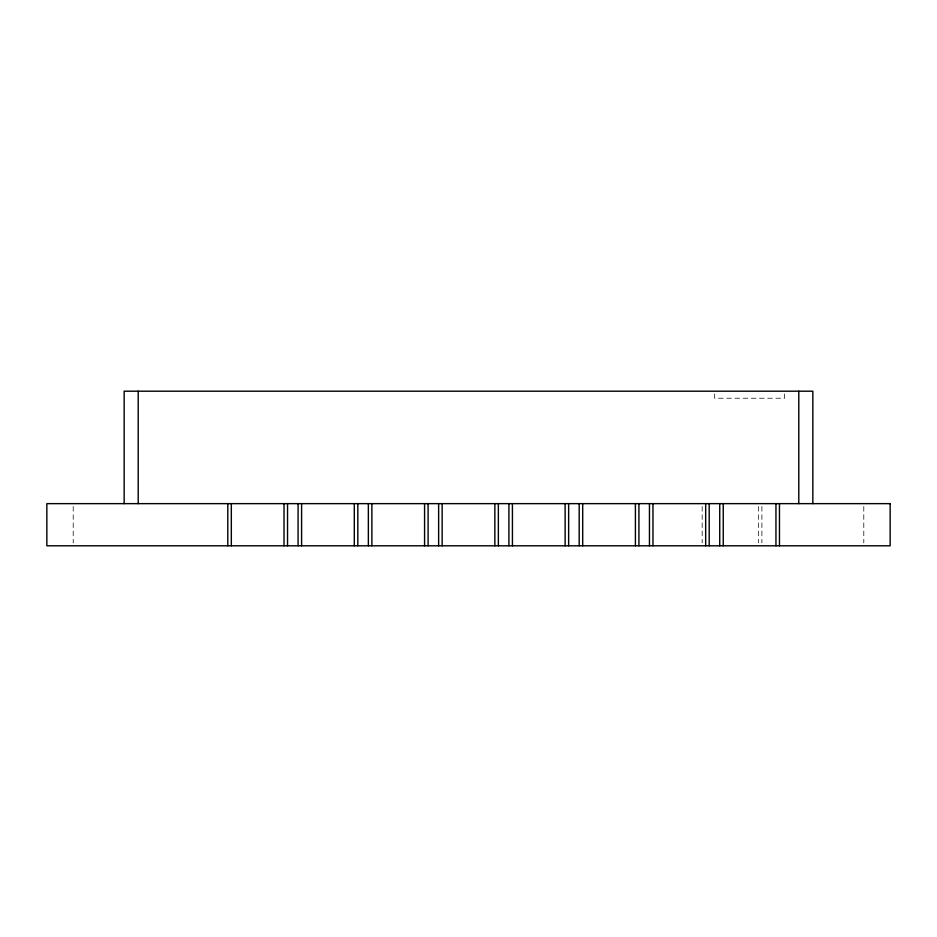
<?xml version="1.0" encoding="UTF-8"?>
<svg xmlns="http://www.w3.org/2000/svg" width="937" height="937" viewBox="0 0 937 937"><rect width="100%" height="100%" fill="white"/><g stroke="black" fill="none" stroke-linecap="round" stroke-linejoin="round"><path stroke-width="0.7" stroke-dasharray="4.68 3.51" d="M863.797 506.542L863.797 542.898M784.538 394.008L784.538 398.225L714.662 398.225L714.662 394.008M761.898 506.542L761.898 542.898M758.384 506.542L758.384 542.898M702.164 506.542L702.164 542.898M73.203 506.542L73.203 542.898"/><path stroke-width="1.41" d="M812.847 503.637L812.847 391.197L124.152 391.197L124.152 503.637M798.792 391.197L798.792 503.637M779.467 503.637L779.467 545.803M775.953 503.637L775.953 545.803M723.247 503.637L723.247 545.803M719.733 503.637L719.733 545.803M709.192 503.637L709.192 545.803M705.678 503.637L705.678 545.803M652.972 503.637L652.972 545.803M649.458 503.637L649.458 545.803M638.917 503.637L638.917 545.803M635.403 503.637L635.403 545.803M582.697 503.637L582.697 545.803M579.183 503.637L579.183 545.803M568.642 503.637L568.642 545.803M565.128 503.637L565.128 545.803M512.422 503.637L512.422 545.803M508.908 503.637L508.908 545.803M498.367 503.637L498.367 545.803M494.853 503.637L494.853 545.803M442.147 503.637L442.147 545.803M438.633 503.637L438.633 545.803M428.092 503.637L428.092 545.803M424.578 503.637L424.578 545.803M371.872 503.637L371.872 545.803M368.358 503.637L368.358 545.803M357.817 503.637L357.817 545.803M354.303 503.637L354.303 545.803M301.597 503.637L301.597 545.803M298.083 503.637L298.083 545.803M287.542 503.637L287.542 545.803M284.028 503.637L284.028 545.803M231.322 503.637L231.322 545.803M227.808 503.637L227.808 545.803M138.207 391.197L138.207 503.637M890.15 503.637L46.85 503.637L46.85 545.803L890.15 545.803L890.15 503.637"/></g></svg>
